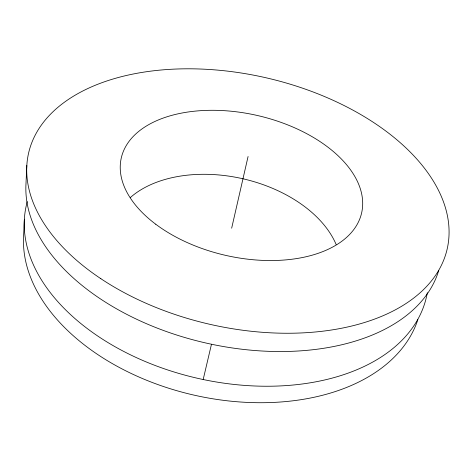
<?xml version="1.0" encoding="UTF-8"?>
<svg xmlns="http://www.w3.org/2000/svg" width="472" height="472" viewBox="0 0 472 472"><rect width="100%" height="100%" fill="white"/><g stroke="black" fill="none" stroke-linecap="round" stroke-linejoin="round"><path stroke-width="0.71" d="M24.367 219.209L23.6 236.059A202.27 131.387 12.9 0 0 198.435 396.091A202.27 131.387 12.9 0 0 417.867 319.585M26.816 165.477L25.978 183.944A211.462 127.865 12.9 0 0 211.792 344.3A211.462 127.865 12.9 0 0 438.765 270.368M231.658 228.2L248.083 156.486M203.178 379.523L211.48 344.236M427.325 292.669A205.243 130.337 12.9 0 1 197.709 378.326A205.243 130.337 12.9 0 1 27.287 201.597M130.39 197.502A116.289 74.729 12.9 0 1 242.879 178.758A116.289 74.729 12.9 0 1 336.135 244.502M155.76 224.241A123.28 71.715 12.9 0 0 358.567 221.704A123.28 71.715 12.9 0 0 210.04 110.306A123.28 71.715 12.9 0 0 155.76 224.241M100.86 278.698A214.719 126.425 12.9 0 0 445.574 254.862A214.719 126.425 12.9 0 0 167.206 69.52A214.719 126.425 12.9 0 0 100.86 278.698"/></g></svg>
